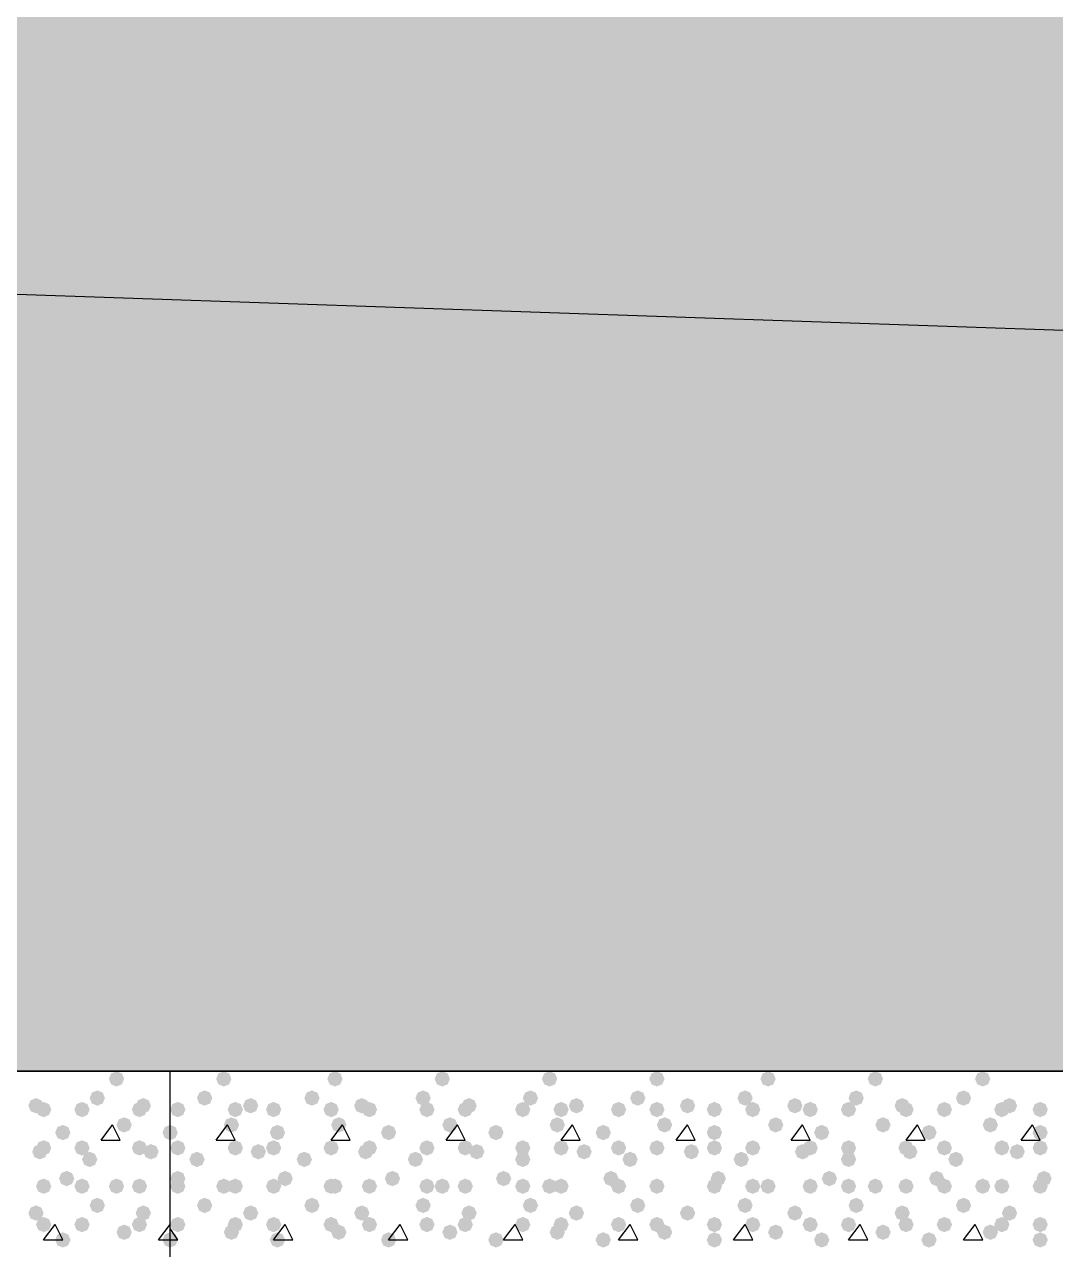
# Model space of a CAD drawing. Header units: millimetres. Extents: x 0 to 420, y 0 to 297.
# Drawn here: x 130.77 to 142.16, y 163.98 to 177.5 of the extents above; entities that cross this region are included whole.
import ezdxf

# ---------------------------------------------------------------- set-up
doc = ezdxf.new("R2010")
doc.units = ezdxf.units.MM
doc.layers.get('0').update_dxf_attribs({"linetype": 'CONTINUOUS'})

msp = doc.modelspace()

# ---------------------------------------------------------------- hatches: boundary and pattern name
at = {"true_color": 0x000008}
h = msp.add_hatch(color=0, dxfattribs=at)
h.paths.add_polyline_path([(378.544667, 177.927), (32.469667, 177.927), (378.544667, 165.946667)], flags=0)
h.paths.add_polyline_path([(32.469667, 177.927), (378.544667, 165.946667), (32.469667, 165.946667)], flags=0)
at = {"true_color": 0x000007}
for points in [[(131.868333, 165.862), (131.843463, 165.802204), (131.783667, 165.777333), (131.723871, 165.802204), (131.699, 165.862), (131.723871, 165.921796), (131.783667, 165.946667), (131.843462, 165.921796)], [(131.656667, 165.650333), (131.631796, 165.590537), (131.572, 165.565667), (131.512204, 165.590537), (131.487333, 165.650333), (131.512204, 165.710129), (131.572, 165.735), (131.631796, 165.710129)], [(130.979333, 165.565667), (130.954462, 165.505871), (130.894667, 165.481), (130.834871, 165.505871), (130.81, 165.565667), (130.834871, 165.625462), (130.894667, 165.650333), (130.954462, 165.625463)], [(131.064, 165.523333), (131.039129, 165.463537), (130.979333, 165.438667), (130.919538, 165.463537), (130.894667, 165.523333), (130.919537, 165.583129), (130.979333, 165.608), (131.039129, 165.583129)], [(131.487333, 165.523333), (131.462463, 165.463537), (131.402667, 165.438667), (131.342871, 165.463537), (131.318, 165.523333), (131.342871, 165.583129), (131.402667, 165.608), (131.462462, 165.583129)], [(132.122333, 165.523333), (132.097463, 165.463537), (132.037667, 165.438667), (131.977871, 165.463537), (131.953, 165.523333), (131.977871, 165.583129), (132.037667, 165.608), (132.097462, 165.583129)], [(132.164667, 165.565667), (132.139796, 165.505871), (132.08, 165.481), (132.020204, 165.505871), (131.995333, 165.565667), (132.020204, 165.625462), (132.08, 165.650333), (132.139796, 165.625463)], [(131.953, 165.354), (131.928129, 165.294204), (131.868333, 165.269333), (131.808538, 165.294204), (131.783667, 165.354), (131.808537, 165.413796), (131.868333, 165.438667), (131.928129, 165.413796)], [(131.275667, 165.269333), (131.250796, 165.209537), (131.191, 165.184667), (131.131204, 165.209537), (131.106333, 165.269333), (131.131204, 165.329129), (131.191, 165.354), (131.250796, 165.329129)], [(132.461, 165.269333), (132.436129, 165.209537), (132.376333, 165.184667), (132.316538, 165.209537), (132.291667, 165.269333), (132.316537, 165.329129), (132.376333, 165.354), (132.436129, 165.329129)], [(131.064, 165.1), (131.039129, 165.040204), (130.979333, 165.015333), (130.919538, 165.040204), (130.894667, 165.1), (130.919537, 165.159796), (130.979333, 165.184667), (131.039129, 165.159796)], [(131.487333, 165.1), (131.462463, 165.040204), (131.402667, 165.015333), (131.342871, 165.040204), (131.318, 165.1), (131.342871, 165.159796), (131.402667, 165.184667), (131.462462, 165.159796)], [(132.122333, 165.1), (132.097463, 165.040204), (132.037667, 165.015333), (131.977871, 165.040204), (131.953, 165.1), (131.977871, 165.159796), (132.037667, 165.184667), (132.097462, 165.159796)], [(131.021667, 165.057667), (130.996796, 164.997871), (130.937, 164.973), (130.877204, 164.997871), (130.852333, 165.057667), (130.877204, 165.117462), (130.937, 165.142333), (130.996796, 165.117463)], [(131.572, 164.973), (131.547129, 164.913204), (131.487333, 164.888333), (131.427538, 164.913204), (131.402667, 164.973), (131.427537, 165.032796), (131.487333, 165.057667), (131.547129, 165.032796)], [(132.249333, 165.057667), (132.224463, 164.997871), (132.164667, 164.973), (132.104871, 164.997871), (132.08, 165.057667), (132.104871, 165.117462), (132.164667, 165.142333), (132.224462, 165.117463)], [(131.064, 164.676667), (131.039129, 164.616871), (130.979333, 164.592), (130.919538, 164.616871), (130.894667, 164.676667), (130.919537, 164.736462), (130.979333, 164.761333), (131.039129, 164.736463)], [(131.318, 164.761333), (131.293129, 164.701537), (131.233333, 164.676667), (131.173537, 164.701537), (131.148667, 164.761333), (131.173537, 164.821129), (131.233333, 164.846), (131.293129, 164.821129)], [(131.487333, 164.676667), (131.462463, 164.616871), (131.402667, 164.592), (131.342871, 164.616871), (131.318, 164.676667), (131.342871, 164.736462), (131.402667, 164.761333), (131.462462, 164.736463)], [(131.868333, 164.676667), (131.843463, 164.616871), (131.783667, 164.592), (131.723871, 164.616871), (131.699, 164.676667), (131.723871, 164.736462), (131.783667, 164.761333), (131.843462, 164.736463)], [(132.122333, 164.676667), (132.097463, 164.616871), (132.037667, 164.592), (131.977871, 164.616871), (131.953, 164.676667), (131.977871, 164.736462), (132.037667, 164.761333), (132.097462, 164.736463)], [(131.656667, 164.465), (131.631796, 164.405204), (131.572, 164.380333), (131.512204, 164.405204), (131.487333, 164.465), (131.512204, 164.524796), (131.572, 164.549667), (131.631796, 164.524796)], [(130.979333, 164.380333), (130.954462, 164.320537), (130.894667, 164.295667), (130.834871, 164.320537), (130.81, 164.380333), (130.834871, 164.440129), (130.894667, 164.465), (130.954462, 164.440129)], [(131.064, 164.253333), (131.039129, 164.193537), (130.979333, 164.168667), (130.919538, 164.193537), (130.894667, 164.253333), (130.919537, 164.313129), (130.979333, 164.338), (131.039129, 164.313129)], [(131.487333, 164.253333), (131.462463, 164.193537), (131.402667, 164.168667), (131.342871, 164.193537), (131.318, 164.253333), (131.342871, 164.313129), (131.402667, 164.338), (131.462462, 164.313129)], [(132.122333, 164.253333), (132.097463, 164.193537), (132.037667, 164.168667), (131.977871, 164.193537), (131.953, 164.253333), (131.977871, 164.313129), (132.037667, 164.338), (132.097462, 164.313129)], [(132.164667, 164.380333), (132.139796, 164.320537), (132.08, 164.295667), (132.020204, 164.320537), (131.995333, 164.380333), (132.020204, 164.440129), (132.08, 164.465), (132.139796, 164.440129)], [(131.953, 164.168667), (131.928129, 164.108871), (131.868333, 164.084), (131.808538, 164.108871), (131.783667, 164.168667), (131.808537, 164.228462), (131.868333, 164.253333), (131.928129, 164.228463)], [(131.275667, 164.084), (131.250796, 164.024204), (131.191, 163.999333), (131.131204, 164.024204), (131.106333, 164.084), (131.131204, 164.143796), (131.191, 164.168667), (131.250796, 164.143796)], [(132.461, 164.084), (132.436129, 164.024204), (132.376333, 163.999333), (132.316538, 164.024204), (132.291667, 164.084), (132.316537, 164.143796), (132.376333, 164.168667), (132.436129, 164.143796)]]:
    msp.add_hatch(color=0, dxfattribs=at).paths.add_polyline_path(points, flags=0)
at = {"true_color": 0x000008}
for points in [[(133.053667, 165.862), (133.028796, 165.802204), (132.969, 165.777333), (132.909204, 165.802204), (132.884333, 165.862), (132.909204, 165.921796), (132.969, 165.946667), (133.028796, 165.921796)], [(134.281333, 165.862), (134.256463, 165.802204), (134.196667, 165.777333), (134.136871, 165.802204), (134.112, 165.862), (134.136871, 165.921796), (134.196667, 165.946667), (134.256462, 165.921796)], [(135.466667, 165.862), (135.441796, 165.802204), (135.382, 165.777333), (135.322204, 165.802204), (135.297333, 165.862), (135.322204, 165.921796), (135.382, 165.946667), (135.441796, 165.921796)], [(136.652, 165.862), (136.627129, 165.802204), (136.567333, 165.777333), (136.507538, 165.802204), (136.482667, 165.862), (136.507537, 165.921796), (136.567333, 165.946667), (136.627129, 165.921796)], [(137.837333, 165.862), (137.812463, 165.802204), (137.752667, 165.777333), (137.692871, 165.802204), (137.668, 165.862), (137.692871, 165.921796), (137.752667, 165.946667), (137.812462, 165.921796)], [(139.065, 165.862), (139.040129, 165.802204), (138.980333, 165.777333), (138.920537, 165.802204), (138.895667, 165.862), (138.920537, 165.921796), (138.980333, 165.946667), (139.040129, 165.921796)], [(140.250333, 165.862), (140.225463, 165.802204), (140.165667, 165.777333), (140.105871, 165.802204), (140.081, 165.862), (140.105871, 165.921796), (140.165667, 165.946667), (140.225462, 165.921796)], [(141.435667, 165.862), (141.410796, 165.802204), (141.351, 165.777333), (141.291204, 165.802204), (141.266333, 165.862), (141.291204, 165.921796), (141.351, 165.946667), (141.410796, 165.921796)], [(132.842, 165.650333), (132.817129, 165.590537), (132.757333, 165.565667), (132.697538, 165.590537), (132.672667, 165.650333), (132.697537, 165.710129), (132.757333, 165.735), (132.817129, 165.710129)], [(134.027333, 165.650333), (134.002463, 165.590537), (133.942667, 165.565667), (133.882871, 165.590537), (133.858, 165.650333), (133.882871, 165.710129), (133.942667, 165.735), (134.002462, 165.710129)], [(135.255, 165.650333), (135.230129, 165.590537), (135.170333, 165.565667), (135.110537, 165.590537), (135.085667, 165.650333), (135.110537, 165.710129), (135.170333, 165.735), (135.230129, 165.710129)], [(136.440333, 165.650333), (136.415463, 165.590537), (136.355667, 165.565667), (136.295871, 165.590537), (136.271, 165.650333), (136.295871, 165.710129), (136.355667, 165.735), (136.415462, 165.710129)], [(137.625667, 165.650333), (137.600796, 165.590537), (137.541, 165.565667), (137.481204, 165.590537), (137.456333, 165.650333), (137.481204, 165.710129), (137.541, 165.735), (137.600796, 165.710129)], [(138.811, 165.650333), (138.786129, 165.590537), (138.726333, 165.565667), (138.666538, 165.590537), (138.641667, 165.650333), (138.666537, 165.710129), (138.726333, 165.735), (138.786129, 165.710129)], [(140.038667, 165.650333), (140.013796, 165.590537), (139.954, 165.565667), (139.894204, 165.590537), (139.869333, 165.650333), (139.894204, 165.710129), (139.954, 165.735), (140.013796, 165.710129)], [(141.224, 165.650333), (141.199129, 165.590537), (141.139333, 165.565667), (141.079537, 165.590537), (141.054667, 165.650333), (141.079537, 165.710129), (141.139333, 165.735), (141.199129, 165.710129)], [(132.545667, 165.523333), (132.520796, 165.463537), (132.461, 165.438667), (132.401204, 165.463537), (132.376333, 165.523333), (132.401204, 165.583129), (132.461, 165.608), (132.520796, 165.583129)], [(133.180667, 165.523333), (133.155796, 165.463537), (133.096, 165.438667), (133.036204, 165.463537), (133.011333, 165.523333), (133.036204, 165.583129), (133.096, 165.608), (133.155796, 165.583129)], [(133.35, 165.565667), (133.325129, 165.505871), (133.265333, 165.481), (133.205537, 165.505871), (133.180667, 165.565667), (133.205537, 165.625462), (133.265333, 165.650333), (133.325129, 165.625463)], [(133.604, 165.523333), (133.579129, 165.463537), (133.519333, 165.438667), (133.459538, 165.463537), (133.434667, 165.523333), (133.459537, 165.583129), (133.519333, 165.608), (133.579129, 165.583129)], [(134.239, 165.523333), (134.214129, 165.463537), (134.154333, 165.438667), (134.094538, 165.463537), (134.069667, 165.523333), (134.094537, 165.583129), (134.154333, 165.608), (134.214129, 165.583129)], [(134.577667, 165.565667), (134.552796, 165.505871), (134.493, 165.481), (134.433204, 165.505871), (134.408333, 165.565667), (134.433204, 165.625462), (134.493, 165.650333), (134.552796, 165.625463)], [(134.662333, 165.523333), (134.637463, 165.463537), (134.577667, 165.438667), (134.517871, 165.463537), (134.493, 165.523333), (134.517871, 165.583129), (134.577667, 165.608), (134.637462, 165.583129)], [(135.297333, 165.523333), (135.272463, 165.463537), (135.212667, 165.438667), (135.152871, 165.463537), (135.128, 165.523333), (135.152871, 165.583129), (135.212667, 165.608), (135.272462, 165.583129)], [(135.720667, 165.523333), (135.695796, 165.463537), (135.636, 165.438667), (135.576204, 165.463537), (135.551333, 165.523333), (135.576204, 165.583129), (135.636, 165.608), (135.695796, 165.583129)], [(135.763, 165.565667), (135.738129, 165.505871), (135.678333, 165.481), (135.618538, 165.505871), (135.593667, 165.565667), (135.618537, 165.625462), (135.678333, 165.650333), (135.738129, 165.625463)], [(136.355667, 165.523333), (136.330796, 165.463537), (136.271, 165.438667), (136.211204, 165.463537), (136.186333, 165.523333), (136.211204, 165.583129), (136.271, 165.608), (136.330796, 165.583129)], [(136.779, 165.523333), (136.754129, 165.463537), (136.694333, 165.438667), (136.634537, 165.463537), (136.609667, 165.523333), (136.634537, 165.583129), (136.694333, 165.608), (136.754129, 165.583129)], [(136.948333, 165.565667), (136.923463, 165.505871), (136.863667, 165.481), (136.803871, 165.505871), (136.779, 165.565667), (136.803871, 165.625462), (136.863667, 165.650333), (136.923462, 165.625463)], [(137.414, 165.523333), (137.389129, 165.463537), (137.329333, 165.438667), (137.269538, 165.463537), (137.244667, 165.523333), (137.269537, 165.583129), (137.329333, 165.608), (137.389129, 165.583129)], [(137.837333, 165.523333), (137.812463, 165.463537), (137.752667, 165.438667), (137.692871, 165.463537), (137.668, 165.523333), (137.692871, 165.583129), (137.752667, 165.608), (137.812462, 165.583129)], [(138.176, 165.565667), (138.151129, 165.505871), (138.091333, 165.481), (138.031538, 165.505871), (138.006667, 165.565667), (138.031537, 165.625462), (138.091333, 165.650333), (138.151129, 165.625463)], [(138.472333, 165.523333), (138.447463, 165.463537), (138.387667, 165.438667), (138.327871, 165.463537), (138.303, 165.523333), (138.327871, 165.583129), (138.387667, 165.608), (138.447462, 165.583129)], [(138.895667, 165.523333), (138.870796, 165.463537), (138.811, 165.438667), (138.751204, 165.463537), (138.726333, 165.523333), (138.751204, 165.583129), (138.811, 165.608), (138.870796, 165.583129)], [(139.361333, 165.565667), (139.336462, 165.505871), (139.276667, 165.481), (139.216871, 165.505871), (139.192, 165.565667), (139.216871, 165.625462), (139.276667, 165.650333), (139.336462, 165.625463)], [(139.530667, 165.523333), (139.505796, 165.463537), (139.446, 165.438667), (139.386204, 165.463537), (139.361333, 165.523333), (139.386204, 165.583129), (139.446, 165.608), (139.505796, 165.583129)], [(139.954, 165.523333), (139.929129, 165.463537), (139.869333, 165.438667), (139.809538, 165.463537), (139.784667, 165.523333), (139.809537, 165.583129), (139.869333, 165.608), (139.929129, 165.583129)], [(140.546667, 165.565667), (140.521796, 165.505871), (140.462, 165.481), (140.402204, 165.505871), (140.377333, 165.565667), (140.402204, 165.625462), (140.462, 165.650333), (140.521796, 165.625463)], [(140.589, 165.523333), (140.564129, 165.463537), (140.504333, 165.438667), (140.444538, 165.463537), (140.419667, 165.523333), (140.444537, 165.583129), (140.504333, 165.608), (140.564129, 165.583129)], [(141.012333, 165.523333), (140.987462, 165.463537), (140.927667, 165.438667), (140.867871, 165.463537), (140.843, 165.523333), (140.867871, 165.583129), (140.927667, 165.608), (140.987462, 165.583129)], [(141.647333, 165.523333), (141.622463, 165.463537), (141.562667, 165.438667), (141.502871, 165.463537), (141.478, 165.523333), (141.502871, 165.583129), (141.562667, 165.608), (141.622462, 165.583129)], [(141.732, 165.565667), (141.707129, 165.505871), (141.647333, 165.481), (141.587538, 165.505871), (141.562667, 165.565667), (141.587537, 165.625462), (141.647333, 165.650333), (141.707129, 165.625463)], [(142.070667, 165.523333), (142.045796, 165.463537), (141.986, 165.438667), (141.926204, 165.463537), (141.901333, 165.523333), (141.926204, 165.583129), (141.986, 165.608), (142.045796, 165.583129)], [(133.138333, 165.354), (133.113463, 165.294204), (133.053667, 165.269333), (132.993871, 165.294204), (132.969, 165.354), (132.993871, 165.413796), (133.053667, 165.438667), (133.113462, 165.413796)], [(134.323667, 165.354), (134.298796, 165.294204), (134.239, 165.269333), (134.179204, 165.294204), (134.154333, 165.354), (134.179204, 165.413796), (134.239, 165.438667), (134.298796, 165.413796)], [(135.551333, 165.354), (135.526463, 165.294204), (135.466667, 165.269333), (135.406871, 165.294204), (135.382, 165.354), (135.406871, 165.413796), (135.466667, 165.438667), (135.526462, 165.413796)], [(136.736667, 165.354), (136.711796, 165.294204), (136.652, 165.269333), (136.592204, 165.294204), (136.567333, 165.354), (136.592204, 165.413796), (136.652, 165.438667), (136.711796, 165.413796)], [(137.922, 165.354), (137.897129, 165.294204), (137.837333, 165.269333), (137.777538, 165.294204), (137.752667, 165.354), (137.777537, 165.413796), (137.837333, 165.438667), (137.897129, 165.413796)], [(139.149667, 165.354), (139.124796, 165.294204), (139.065, 165.269333), (139.005204, 165.294204), (138.980333, 165.354), (139.005204, 165.413796), (139.065, 165.438667), (139.124796, 165.413796)], [(140.335, 165.354), (140.310129, 165.294204), (140.250333, 165.269333), (140.190538, 165.294204), (140.165667, 165.354), (140.190537, 165.413796), (140.250333, 165.438667), (140.310129, 165.413796)], [(141.520333, 165.354), (141.495463, 165.294204), (141.435667, 165.269333), (141.375871, 165.294204), (141.351, 165.354), (141.375871, 165.413796), (141.435667, 165.438667), (141.495462, 165.413796)], [(133.646333, 165.269333), (133.621463, 165.209537), (133.561667, 165.184667), (133.501871, 165.209537), (133.477, 165.269333), (133.501871, 165.329129), (133.561667, 165.354), (133.621462, 165.329129)], [(134.874, 165.269333), (134.849129, 165.209537), (134.789333, 165.184667), (134.729537, 165.209537), (134.704667, 165.269333), (134.729537, 165.329129), (134.789333, 165.354), (134.849129, 165.329129)], [(136.059333, 165.269333), (136.034463, 165.209537), (135.974667, 165.184667), (135.914871, 165.209537), (135.89, 165.269333), (135.914871, 165.329129), (135.974667, 165.354), (136.034462, 165.329129)], [(137.244667, 165.269333), (137.219796, 165.209537), (137.16, 165.184667), (137.100204, 165.209537), (137.075333, 165.269333), (137.100204, 165.329129), (137.16, 165.354), (137.219796, 165.329129)], [(138.472333, 165.269333), (138.447463, 165.209537), (138.387667, 165.184667), (138.327871, 165.209537), (138.303, 165.269333), (138.327871, 165.329129), (138.387667, 165.354), (138.447462, 165.329129)], [(139.657667, 165.269333), (139.632796, 165.209537), (139.573, 165.184667), (139.513204, 165.209537), (139.488333, 165.269333), (139.513204, 165.329129), (139.573, 165.354), (139.632796, 165.329129)], [(140.843, 165.269333), (140.818129, 165.209537), (140.758333, 165.184667), (140.698537, 165.209537), (140.673667, 165.269333), (140.698537, 165.329129), (140.758333, 165.354), (140.818129, 165.329129)], [(142.070667, 165.269333), (142.045796, 165.209537), (141.986, 165.184667), (141.926204, 165.209537), (141.901333, 165.269333), (141.926204, 165.329129), (141.986, 165.354), (142.045796, 165.329129)], [(132.545667, 165.1), (132.520796, 165.040204), (132.461, 165.015333), (132.401204, 165.040204), (132.376333, 165.1), (132.401204, 165.159796), (132.461, 165.184667), (132.520796, 165.159796)], [(133.180667, 165.1), (133.155796, 165.040204), (133.096, 165.015333), (133.036204, 165.040204), (133.011333, 165.1), (133.036204, 165.159796), (133.096, 165.184667), (133.155796, 165.159796)], [(133.604, 165.1), (133.579129, 165.040204), (133.519333, 165.015333), (133.459538, 165.040204), (133.434667, 165.1), (133.459537, 165.159796), (133.519333, 165.184667), (133.579129, 165.159796)], [(134.239, 165.1), (134.214129, 165.040204), (134.154333, 165.015333), (134.094538, 165.040204), (134.069667, 165.1), (134.094537, 165.159796), (134.154333, 165.184667), (134.214129, 165.159796)], [(134.662333, 165.1), (134.637463, 165.040204), (134.577667, 165.015333), (134.517871, 165.040204), (134.493, 165.1), (134.517871, 165.159796), (134.577667, 165.184667), (134.637462, 165.159796)], [(135.297333, 165.1), (135.272463, 165.040204), (135.212667, 165.015333), (135.152871, 165.040204), (135.128, 165.1), (135.152871, 165.159796), (135.212667, 165.184667), (135.272462, 165.159796)], [(135.720667, 165.1), (135.695796, 165.040204), (135.636, 165.015333), (135.576204, 165.040204), (135.551333, 165.1), (135.576204, 165.159796), (135.636, 165.184667), (135.695796, 165.159796)], [(136.355667, 165.1), (136.330796, 165.040204), (136.271, 165.015333), (136.211204, 165.040204), (136.186333, 165.1), (136.211204, 165.159796), (136.271, 165.184667), (136.330796, 165.159796)], [(136.779, 165.1), (136.754129, 165.040204), (136.694333, 165.015333), (136.634537, 165.040204), (136.609667, 165.1), (136.634537, 165.159796), (136.694333, 165.184667), (136.754129, 165.159796)], [(137.414, 165.1), (137.389129, 165.040204), (137.329333, 165.015333), (137.269538, 165.040204), (137.244667, 165.1), (137.269537, 165.159796), (137.329333, 165.184667), (137.389129, 165.159796)], [(137.837333, 165.1), (137.812463, 165.040204), (137.752667, 165.015333), (137.692871, 165.040204), (137.668, 165.1), (137.692871, 165.159796), (137.752667, 165.184667), (137.812462, 165.159796)], [(138.472333, 165.1), (138.447463, 165.040204), (138.387667, 165.015333), (138.327871, 165.040204), (138.303, 165.1), (138.327871, 165.159796), (138.387667, 165.184667), (138.447462, 165.159796)], [(138.895667, 165.1), (138.870796, 165.040204), (138.811, 165.015333), (138.751204, 165.040204), (138.726333, 165.1), (138.751204, 165.159796), (138.811, 165.184667), (138.870796, 165.159796)], [(139.530667, 165.1), (139.505796, 165.040204), (139.446, 165.015333), (139.386204, 165.040204), (139.361333, 165.1), (139.386204, 165.159796), (139.446, 165.184667), (139.505796, 165.159796)], [(139.954, 165.1), (139.929129, 165.040204), (139.869333, 165.015333), (139.809538, 165.040204), (139.784667, 165.1), (139.809537, 165.159796), (139.869333, 165.184667), (139.929129, 165.159796)], [(140.589, 165.1), (140.564129, 165.040204), (140.504333, 165.015333), (140.444538, 165.040204), (140.419667, 165.1), (140.444537, 165.159796), (140.504333, 165.184667), (140.564129, 165.159796)], [(141.012333, 165.1), (140.987462, 165.040204), (140.927667, 165.015333), (140.867871, 165.040204), (140.843, 165.1), (140.867871, 165.159796), (140.927667, 165.184667), (140.987462, 165.159796)], [(141.647333, 165.1), (141.622463, 165.040204), (141.562667, 165.015333), (141.502871, 165.040204), (141.478, 165.1), (141.502871, 165.159796), (141.562667, 165.184667), (141.622462, 165.159796)], [(142.070667, 165.1), (142.045796, 165.040204), (141.986, 165.015333), (141.926204, 165.040204), (141.901333, 165.1), (141.926204, 165.159796), (141.986, 165.184667), (142.045796, 165.159796)], [(132.757333, 164.973), (132.732463, 164.913204), (132.672667, 164.888333), (132.612871, 164.913204), (132.588, 164.973), (132.612871, 165.032796), (132.672667, 165.057667), (132.732462, 165.032796)], [(133.434667, 165.057667), (133.409796, 164.997871), (133.35, 164.973), (133.290204, 164.997871), (133.265333, 165.057667), (133.290204, 165.117462), (133.35, 165.142333), (133.409796, 165.117463)], [(133.942667, 164.973), (133.917796, 164.913204), (133.858, 164.888333), (133.798204, 164.913204), (133.773333, 164.973), (133.798204, 165.032796), (133.858, 165.057667), (133.917796, 165.032796)], [(134.62, 165.057667), (134.595129, 164.997871), (134.535333, 164.973), (134.475538, 164.997871), (134.450667, 165.057667), (134.475537, 165.117462), (134.535333, 165.142333), (134.595129, 165.117463)], [(135.170333, 164.973), (135.145463, 164.913204), (135.085667, 164.888333), (135.025871, 164.913204), (135.001, 164.973), (135.025871, 165.032796), (135.085667, 165.057667), (135.145462, 165.032796)], [(135.847667, 165.057667), (135.822796, 164.997871), (135.763, 164.973), (135.703204, 164.997871), (135.678333, 165.057667), (135.703204, 165.117462), (135.763, 165.142333), (135.822796, 165.117463)], [(136.355667, 164.973), (136.330796, 164.913204), (136.271, 164.888333), (136.211204, 164.913204), (136.186333, 164.973), (136.211204, 165.032796), (136.271, 165.057667), (136.330796, 165.032796)], [(137.033, 165.057667), (137.008129, 164.997871), (136.948333, 164.973), (136.888537, 164.997871), (136.863667, 165.057667), (136.888537, 165.117462), (136.948333, 165.142333), (137.008129, 165.117463)], [(137.541, 164.973), (137.516129, 164.913204), (137.456333, 164.888333), (137.396538, 164.913204), (137.371667, 164.973), (137.396537, 165.032796), (137.456333, 165.057667), (137.516129, 165.032796)], [(138.218333, 165.057667), (138.193463, 164.997871), (138.133667, 164.973), (138.073871, 164.997871), (138.049, 165.057667), (138.073871, 165.117462), (138.133667, 165.142333), (138.193462, 165.117463)], [(138.768667, 164.973), (138.743796, 164.913204), (138.684, 164.888333), (138.624204, 164.913204), (138.599333, 164.973), (138.624204, 165.032796), (138.684, 165.057667), (138.743796, 165.032796)], [(139.446, 165.057667), (139.421129, 164.997871), (139.361333, 164.973), (139.301537, 164.997871), (139.276667, 165.057667), (139.301537, 165.117462), (139.361333, 165.142333), (139.421129, 165.117463)], [(139.954, 164.973), (139.929129, 164.913204), (139.869333, 164.888333), (139.809538, 164.913204), (139.784667, 164.973), (139.809537, 165.032796), (139.869333, 165.057667), (139.929129, 165.032796)], [(140.631333, 165.057667), (140.606462, 164.997871), (140.546667, 164.973), (140.486871, 164.997871), (140.462, 165.057667), (140.486871, 165.117462), (140.546667, 165.142333), (140.606462, 165.117463)], [(141.139333, 164.973), (141.114463, 164.913204), (141.054667, 164.888333), (140.994871, 164.913204), (140.97, 164.973), (140.994871, 165.032796), (141.054667, 165.057667), (141.114462, 165.032796)], [(141.816667, 165.057667), (141.791796, 164.997871), (141.732, 164.973), (141.672204, 164.997871), (141.647333, 165.057667), (141.672204, 165.117462), (141.732, 165.142333), (141.791796, 165.117463)], [(132.545667, 164.761333), (132.520796, 164.701537), (132.461, 164.676667), (132.401204, 164.701537), (132.376333, 164.761333), (132.401204, 164.821129), (132.461, 164.846), (132.520796, 164.821129)], [(132.545667, 164.676667), (132.520796, 164.616871), (132.461, 164.592), (132.401204, 164.616871), (132.376333, 164.676667), (132.401204, 164.736462), (132.461, 164.761333), (132.520796, 164.736463)], [(133.053667, 164.676667), (133.028796, 164.616871), (132.969, 164.592), (132.909204, 164.616871), (132.884333, 164.676667), (132.909204, 164.736462), (132.969, 164.761333), (133.028796, 164.736463)], [(133.180667, 164.676667), (133.155796, 164.616871), (133.096, 164.592), (133.036204, 164.616871), (133.011333, 164.676667), (133.036204, 164.736462), (133.096, 164.761333), (133.155796, 164.736463)], [(133.604, 164.676667), (133.579129, 164.616871), (133.519333, 164.592), (133.459538, 164.616871), (133.434667, 164.676667), (133.459537, 164.736462), (133.519333, 164.761333), (133.579129, 164.736463)], [(133.731, 164.761333), (133.706129, 164.701537), (133.646333, 164.676667), (133.586538, 164.701537), (133.561667, 164.761333), (133.586537, 164.821129), (133.646333, 164.846), (133.706129, 164.821129)], [(134.239, 164.676667), (134.214129, 164.616871), (134.154333, 164.592), (134.094538, 164.616871), (134.069667, 164.676667), (134.094537, 164.736462), (134.154333, 164.761333), (134.214129, 164.736463)], [(134.281333, 164.676667), (134.256463, 164.616871), (134.196667, 164.592), (134.136871, 164.616871), (134.112, 164.676667), (134.136871, 164.736462), (134.196667, 164.761333), (134.256462, 164.736463)], [(134.662333, 164.676667), (134.637463, 164.616871), (134.577667, 164.592), (134.517871, 164.616871), (134.493, 164.676667), (134.517871, 164.736462), (134.577667, 164.761333), (134.637462, 164.736463)], [(134.916333, 164.761333), (134.891462, 164.701537), (134.831667, 164.676667), (134.771871, 164.701537), (134.747, 164.761333), (134.771871, 164.821129), (134.831667, 164.846), (134.891462, 164.821129)], [(135.297333, 164.676667), (135.272463, 164.616871), (135.212667, 164.592), (135.152871, 164.616871), (135.128, 164.676667), (135.152871, 164.736462), (135.212667, 164.761333), (135.272462, 164.736463)], [(135.466667, 164.676667), (135.441796, 164.616871), (135.382, 164.592), (135.322204, 164.616871), (135.297333, 164.676667), (135.322204, 164.736462), (135.382, 164.761333), (135.441796, 164.736463)], [(135.720667, 164.676667), (135.695796, 164.616871), (135.636, 164.592), (135.576204, 164.616871), (135.551333, 164.676667), (135.576204, 164.736462), (135.636, 164.761333), (135.695796, 164.736463)], [(136.144, 164.761333), (136.119129, 164.701537), (136.059333, 164.676667), (135.999538, 164.701537), (135.974667, 164.761333), (135.999537, 164.821129), (136.059333, 164.846), (136.119129, 164.821129)], [(136.355667, 164.676667), (136.330796, 164.616871), (136.271, 164.592), (136.211204, 164.616871), (136.186333, 164.676667), (136.211204, 164.736462), (136.271, 164.761333), (136.330796, 164.736463)], [(136.652, 164.676667), (136.627129, 164.616871), (136.567333, 164.592), (136.507538, 164.616871), (136.482667, 164.676667), (136.507537, 164.736462), (136.567333, 164.761333), (136.627129, 164.736463)], [(136.779, 164.676667), (136.754129, 164.616871), (136.694333, 164.592), (136.634537, 164.616871), (136.609667, 164.676667), (136.634537, 164.736462), (136.694333, 164.761333), (136.754129, 164.736463)], [(137.329333, 164.761333), (137.304463, 164.701537), (137.244667, 164.676667), (137.184871, 164.701537), (137.16, 164.761333), (137.184871, 164.821129), (137.244667, 164.846), (137.304462, 164.821129)], [(137.414, 164.676667), (137.389129, 164.616871), (137.329333, 164.592), (137.269538, 164.616871), (137.244667, 164.676667), (137.269537, 164.736462), (137.329333, 164.761333), (137.389129, 164.736463)], [(137.837333, 164.676667), (137.812463, 164.616871), (137.752667, 164.592), (137.692871, 164.616871), (137.668, 164.676667), (137.692871, 164.736462), (137.752667, 164.761333), (137.812462, 164.736463)], [(137.837333, 164.676667), (137.812463, 164.616871), (137.752667, 164.592), (137.692871, 164.616871), (137.668, 164.676667), (137.692871, 164.736462), (137.752667, 164.761333), (137.812462, 164.736463)], [(138.472333, 164.676667), (138.447463, 164.616871), (138.387667, 164.592), (138.327871, 164.616871), (138.303, 164.676667), (138.327871, 164.736462), (138.387667, 164.761333), (138.447462, 164.736463)], [(138.514667, 164.761333), (138.489796, 164.701537), (138.43, 164.676667), (138.370204, 164.701537), (138.345333, 164.761333), (138.370204, 164.821129), (138.43, 164.846), (138.489796, 164.821129)], [(138.895667, 164.676667), (138.870796, 164.616871), (138.811, 164.592), (138.751204, 164.616871), (138.726333, 164.676667), (138.751204, 164.736462), (138.811, 164.761333), (138.870796, 164.736463)], [(139.065, 164.676667), (139.040129, 164.616871), (138.980333, 164.592), (138.920537, 164.616871), (138.895667, 164.676667), (138.920537, 164.736462), (138.980333, 164.761333), (139.040129, 164.736463)], [(139.530667, 164.676667), (139.505796, 164.616871), (139.446, 164.592), (139.386204, 164.616871), (139.361333, 164.676667), (139.386204, 164.736462), (139.446, 164.761333), (139.505796, 164.736463)], [(139.742333, 164.761333), (139.717463, 164.701537), (139.657667, 164.676667), (139.597871, 164.701537), (139.573, 164.761333), (139.597871, 164.821129), (139.657667, 164.846), (139.717462, 164.821129)], [(139.954, 164.676667), (139.929129, 164.616871), (139.869333, 164.592), (139.809538, 164.616871), (139.784667, 164.676667), (139.809537, 164.736462), (139.869333, 164.761333), (139.929129, 164.736463)], [(140.250333, 164.676667), (140.225463, 164.616871), (140.165667, 164.592), (140.105871, 164.616871), (140.081, 164.676667), (140.105871, 164.736462), (140.165667, 164.761333), (140.225462, 164.736463)], [(140.589, 164.676667), (140.564129, 164.616871), (140.504333, 164.592), (140.444538, 164.616871), (140.419667, 164.676667), (140.444537, 164.736462), (140.504333, 164.761333), (140.564129, 164.736463)], [(140.927667, 164.761333), (140.902796, 164.701537), (140.843, 164.676667), (140.783204, 164.701537), (140.758333, 164.761333), (140.783204, 164.821129), (140.843, 164.846), (140.902796, 164.821129)], [(141.012333, 164.676667), (140.987462, 164.616871), (140.927667, 164.592), (140.867871, 164.616871), (140.843, 164.676667), (140.867871, 164.736462), (140.927667, 164.761333), (140.987462, 164.736463)], [(141.435667, 164.676667), (141.410796, 164.616871), (141.351, 164.592), (141.291204, 164.616871), (141.266333, 164.676667), (141.291204, 164.736462), (141.351, 164.761333), (141.410796, 164.736463)], [(141.647333, 164.676667), (141.622463, 164.616871), (141.562667, 164.592), (141.502871, 164.616871), (141.478, 164.676667), (141.502871, 164.736462), (141.562667, 164.761333), (141.622462, 164.736463)], [(142.070667, 164.676667), (142.045796, 164.616871), (141.986, 164.592), (141.926204, 164.616871), (141.901333, 164.676667), (141.926204, 164.736462), (141.986, 164.761333), (142.045796, 164.736463)], [(142.113, 164.761333), (142.088129, 164.701537), (142.028333, 164.676667), (141.968538, 164.701537), (141.943667, 164.761333), (141.968537, 164.821129), (142.028333, 164.846), (142.088129, 164.821129)], [(132.842, 164.465), (132.817129, 164.405204), (132.757333, 164.380333), (132.697538, 164.405204), (132.672667, 164.465), (132.697537, 164.524796), (132.757333, 164.549667), (132.817129, 164.524796)], [(134.027333, 164.465), (134.002463, 164.405204), (133.942667, 164.380333), (133.882871, 164.405204), (133.858, 164.465), (133.882871, 164.524796), (133.942667, 164.549667), (134.002462, 164.524796)], [(135.255, 164.465), (135.230129, 164.405204), (135.170333, 164.380333), (135.110537, 164.405204), (135.085667, 164.465), (135.110537, 164.524796), (135.170333, 164.549667), (135.230129, 164.524796)], [(136.440333, 164.465), (136.415463, 164.405204), (136.355667, 164.380333), (136.295871, 164.405204), (136.271, 164.465), (136.295871, 164.524796), (136.355667, 164.549667), (136.415462, 164.524796)], [(137.625667, 164.465), (137.600796, 164.405204), (137.541, 164.380333), (137.481204, 164.405204), (137.456333, 164.465), (137.481204, 164.524796), (137.541, 164.549667), (137.600796, 164.524796)], [(138.811, 164.465), (138.786129, 164.405204), (138.726333, 164.380333), (138.666538, 164.405204), (138.641667, 164.465), (138.666537, 164.524796), (138.726333, 164.549667), (138.786129, 164.524796)], [(140.038667, 164.465), (140.013796, 164.405204), (139.954, 164.380333), (139.894204, 164.405204), (139.869333, 164.465), (139.894204, 164.524796), (139.954, 164.549667), (140.013796, 164.524796)], [(141.224, 164.465), (141.199129, 164.405204), (141.139333, 164.380333), (141.079537, 164.405204), (141.054667, 164.465), (141.079537, 164.524796), (141.139333, 164.549667), (141.199129, 164.524796)], [(132.545667, 164.253333), (132.520796, 164.193537), (132.461, 164.168667), (132.401204, 164.193537), (132.376333, 164.253333), (132.401204, 164.313129), (132.461, 164.338), (132.520796, 164.313129)], [(133.180667, 164.253333), (133.155796, 164.193537), (133.096, 164.168667), (133.036204, 164.193537), (133.011333, 164.253333), (133.036204, 164.313129), (133.096, 164.338), (133.155796, 164.313129)], [(133.35, 164.380333), (133.325129, 164.320537), (133.265333, 164.295667), (133.205537, 164.320537), (133.180667, 164.380333), (133.205537, 164.440129), (133.265333, 164.465), (133.325129, 164.440129)], [(133.604, 164.253333), (133.579129, 164.193537), (133.519333, 164.168667), (133.459538, 164.193537), (133.434667, 164.253333), (133.459537, 164.313129), (133.519333, 164.338), (133.579129, 164.313129)], [(134.239, 164.253333), (134.214129, 164.193537), (134.154333, 164.168667), (134.094538, 164.193537), (134.069667, 164.253333), (134.094537, 164.313129), (134.154333, 164.338), (134.214129, 164.313129)], [(134.577667, 164.380333), (134.552796, 164.320537), (134.493, 164.295667), (134.433204, 164.320537), (134.408333, 164.380333), (134.433204, 164.440129), (134.493, 164.465), (134.552796, 164.440129)], [(134.662333, 164.253333), (134.637463, 164.193537), (134.577667, 164.168667), (134.517871, 164.193537), (134.493, 164.253333), (134.517871, 164.313129), (134.577667, 164.338), (134.637462, 164.313129)], [(135.297333, 164.253333), (135.272463, 164.193537), (135.212667, 164.168667), (135.152871, 164.193537), (135.128, 164.253333), (135.152871, 164.313129), (135.212667, 164.338), (135.272462, 164.313129)], [(135.720667, 164.253333), (135.695796, 164.193537), (135.636, 164.168667), (135.576204, 164.193537), (135.551333, 164.253333), (135.576204, 164.313129), (135.636, 164.338), (135.695796, 164.313129)], [(135.763, 164.380333), (135.738129, 164.320537), (135.678333, 164.295667), (135.618538, 164.320537), (135.593667, 164.380333), (135.618537, 164.440129), (135.678333, 164.465), (135.738129, 164.440129)], [(136.355667, 164.253333), (136.330796, 164.193537), (136.271, 164.168667), (136.211204, 164.193537), (136.186333, 164.253333), (136.211204, 164.313129), (136.271, 164.338), (136.330796, 164.313129)], [(136.779, 164.253333), (136.754129, 164.193537), (136.694333, 164.168667), (136.634537, 164.193537), (136.609667, 164.253333), (136.634537, 164.313129), (136.694333, 164.338), (136.754129, 164.313129)], [(136.948333, 164.380333), (136.923463, 164.320537), (136.863667, 164.295667), (136.803871, 164.320537), (136.779, 164.380333), (136.803871, 164.440129), (136.863667, 164.465), (136.923462, 164.440129)], [(137.414, 164.253333), (137.389129, 164.193537), (137.329333, 164.168667), (137.269538, 164.193537), (137.244667, 164.253333), (137.269537, 164.313129), (137.329333, 164.338), (137.389129, 164.313129)], [(137.837333, 164.253333), (137.812463, 164.193537), (137.752667, 164.168667), (137.692871, 164.193537), (137.668, 164.253333), (137.692871, 164.313129), (137.752667, 164.338), (137.812462, 164.313129)], [(138.176, 164.380333), (138.151129, 164.320537), (138.091333, 164.295667), (138.031538, 164.320537), (138.006667, 164.380333), (138.031537, 164.440129), (138.091333, 164.465), (138.151129, 164.440129)], [(138.472333, 164.253333), (138.447463, 164.193537), (138.387667, 164.168667), (138.327871, 164.193537), (138.303, 164.253333), (138.327871, 164.313129), (138.387667, 164.338), (138.447462, 164.313129)], [(138.895667, 164.253333), (138.870796, 164.193537), (138.811, 164.168667), (138.751204, 164.193537), (138.726333, 164.253333), (138.751204, 164.313129), (138.811, 164.338), (138.870796, 164.313129)], [(139.361333, 164.380333), (139.336462, 164.320537), (139.276667, 164.295667), (139.216871, 164.320537), (139.192, 164.380333), (139.216871, 164.440129), (139.276667, 164.465), (139.336462, 164.440129)], [(139.530667, 164.253333), (139.505796, 164.193537), (139.446, 164.168667), (139.386204, 164.193537), (139.361333, 164.253333), (139.386204, 164.313129), (139.446, 164.338), (139.505796, 164.313129)], [(139.954, 164.253333), (139.929129, 164.193537), (139.869333, 164.168667), (139.809538, 164.193537), (139.784667, 164.253333), (139.809537, 164.313129), (139.869333, 164.338), (139.929129, 164.313129)], [(140.546667, 164.380333), (140.521796, 164.320537), (140.462, 164.295667), (140.402204, 164.320537), (140.377333, 164.380333), (140.402204, 164.440129), (140.462, 164.465), (140.521796, 164.440129)], [(140.589, 164.253333), (140.564129, 164.193537), (140.504333, 164.168667), (140.444538, 164.193537), (140.419667, 164.253333), (140.444537, 164.313129), (140.504333, 164.338), (140.564129, 164.313129)], [(141.012333, 164.253333), (140.987462, 164.193537), (140.927667, 164.168667), (140.867871, 164.193537), (140.843, 164.253333), (140.867871, 164.313129), (140.927667, 164.338), (140.987462, 164.313129)], [(141.647333, 164.253333), (141.622463, 164.193537), (141.562667, 164.168667), (141.502871, 164.193537), (141.478, 164.253333), (141.502871, 164.313129), (141.562667, 164.338), (141.622462, 164.313129)], [(141.732, 164.380333), (141.707129, 164.320537), (141.647333, 164.295667), (141.587538, 164.320537), (141.562667, 164.380333), (141.587537, 164.440129), (141.647333, 164.465), (141.707129, 164.440129)], [(142.070667, 164.253333), (142.045796, 164.193537), (141.986, 164.168667), (141.926204, 164.193537), (141.901333, 164.253333), (141.926204, 164.313129), (141.986, 164.338), (142.045796, 164.313129)], [(133.138333, 164.168667), (133.113463, 164.108871), (133.053667, 164.084), (132.993871, 164.108871), (132.969, 164.168667), (132.993871, 164.228462), (133.053667, 164.253333), (133.113462, 164.228463)], [(134.323667, 164.168667), (134.298796, 164.108871), (134.239, 164.084), (134.179204, 164.108871), (134.154333, 164.168667), (134.179204, 164.228462), (134.239, 164.253333), (134.298796, 164.228463)], [(135.551333, 164.168667), (135.526463, 164.108871), (135.466667, 164.084), (135.406871, 164.108871), (135.382, 164.168667), (135.406871, 164.228462), (135.466667, 164.253333), (135.526462, 164.228463)], [(136.736667, 164.168667), (136.711796, 164.108871), (136.652, 164.084), (136.592204, 164.108871), (136.567333, 164.168667), (136.592204, 164.228462), (136.652, 164.253333), (136.711796, 164.228463)], [(137.922, 164.168667), (137.897129, 164.108871), (137.837333, 164.084), (137.777538, 164.108871), (137.752667, 164.168667), (137.777537, 164.228462), (137.837333, 164.253333), (137.897129, 164.228463)], [(139.149667, 164.168667), (139.124796, 164.108871), (139.065, 164.084), (139.005204, 164.108871), (138.980333, 164.168667), (139.005204, 164.228462), (139.065, 164.253333), (139.124796, 164.228463)], [(140.335, 164.168667), (140.310129, 164.108871), (140.250333, 164.084), (140.190538, 164.108871), (140.165667, 164.168667), (140.190537, 164.228462), (140.250333, 164.253333), (140.310129, 164.228463)], [(141.520333, 164.168667), (141.495463, 164.108871), (141.435667, 164.084), (141.375871, 164.108871), (141.351, 164.168667), (141.375871, 164.228462), (141.435667, 164.253333), (141.495462, 164.228463)], [(133.646333, 164.084), (133.621463, 164.024204), (133.561667, 163.999333), (133.501871, 164.024204), (133.477, 164.084), (133.501871, 164.143796), (133.561667, 164.168667), (133.621462, 164.143796)], [(134.874, 164.084), (134.849129, 164.024204), (134.789333, 163.999333), (134.729537, 164.024204), (134.704667, 164.084), (134.729537, 164.143796), (134.789333, 164.168667), (134.849129, 164.143796)], [(136.059333, 164.084), (136.034463, 164.024204), (135.974667, 163.999333), (135.914871, 164.024204), (135.89, 164.084), (135.914871, 164.143796), (135.974667, 164.168667), (136.034462, 164.143796)], [(137.244667, 164.084), (137.219796, 164.024204), (137.16, 163.999333), (137.100204, 164.024204), (137.075333, 164.084), (137.100204, 164.143796), (137.16, 164.168667), (137.219796, 164.143796)], [(138.472333, 164.084), (138.447463, 164.024204), (138.387667, 163.999333), (138.327871, 164.024204), (138.303, 164.084), (138.327871, 164.143796), (138.387667, 164.168667), (138.447462, 164.143796)], [(139.657667, 164.084), (139.632796, 164.024204), (139.573, 163.999333), (139.513204, 164.024204), (139.488333, 164.084), (139.513204, 164.143796), (139.573, 164.168667), (139.632796, 164.143796)], [(140.843, 164.084), (140.818129, 164.024204), (140.758333, 163.999333), (140.698537, 164.024204), (140.673667, 164.084), (140.698537, 164.143796), (140.758333, 164.168667), (140.818129, 164.143796)], [(142.070667, 164.084), (142.045796, 164.024204), (141.986, 163.999333), (141.926204, 164.024204), (141.901333, 164.084), (141.926204, 164.143796), (141.986, 164.168667), (142.045796, 164.143796)]]:
    msp.add_hatch(color=0, dxfattribs=at).paths.add_polyline_path(points, flags=0)

# ---------------------------------------------------------------- linework, layer by layer
at = {"color": 0, "true_color": 0x000008}
for points in [[(378.544667, 177.927), (32.469667, 177.927), (378.544667, 165.946667)], [(32.469667, 177.927), (378.544667, 165.946667), (32.469667, 165.946667)]]:
    msp.add_lwpolyline(points, close=True, dxfattribs=at)
at = {"color": 0, "true_color": 0x000007}
for points in [[(31.369, 142.621), (31.369, 165.946667), (379.603, 165.946667), (379.603, 142.621), (217.17, 142.621), (217.17, 121.454333), (193.844333, 121.454333), (193.844333, 142.621)], [(31.369, 142.621), (31.369, 165.946667), (379.603, 165.946667), (379.603, 142.621), (217.17, 142.621), (217.17, 121.454333), (193.844333, 121.454333), (193.844333, 142.621)], [(130.259667, 165.946667), (130.259667, 163.83), (132.376333, 163.83), (132.376333, 165.946667)]]:
    msp.add_lwpolyline(points, close=True, dxfattribs=at)
for points in [[(151.468667, 165.946667), (132.376333, 165.946667)], [(131.614333, 165.184667), (131.741333, 165.354)], [(131.826, 165.184667), (131.741333, 165.354)], [(131.614333, 165.184667), (131.826, 165.184667)], [(130.979333, 164.084), (131.106333, 164.253333)], [(131.191, 164.084), (131.106333, 164.253333)], [(132.249333, 164.084), (132.376333, 164.253333)], [(132.376333, 164.211), (132.376333, 164.253333)], [(130.979333, 164.084), (131.191, 164.084)], [(132.249333, 164.084), (132.376333, 164.084)]]:
    msp.add_lwpolyline(points, dxfattribs=at)
at = {"color": 0, "true_color": 0x000008}
for points in [[(132.884333, 165.184667), (133.011333, 165.354)], [(133.096, 165.184667), (133.011333, 165.354)], [(134.154333, 165.184667), (134.281333, 165.354)], [(134.366, 165.184667), (134.281333, 165.354)], [(135.424333, 165.184667), (135.551333, 165.354)], [(135.636, 165.184667), (135.551333, 165.354)], [(136.694333, 165.184667), (136.821333, 165.354)], [(136.906, 165.184667), (136.821333, 165.354)], [(137.964333, 165.184667), (138.091333, 165.354)], [(138.176, 165.184667), (138.091333, 165.354)], [(139.234333, 165.184667), (139.361333, 165.354)], [(139.446, 165.184667), (139.361333, 165.354)], [(140.504333, 165.184667), (140.631333, 165.354)], [(140.716, 165.184667), (140.631333, 165.354)], [(141.774333, 165.184667), (141.901333, 165.354)], [(141.986, 165.184667), (141.901333, 165.354)], [(132.884333, 165.184667), (133.096, 165.184667)], [(134.154333, 165.184667), (134.366, 165.184667)], [(135.424333, 165.184667), (135.636, 165.184667)], [(136.694333, 165.184667), (136.906, 165.184667)], [(137.964333, 165.184667), (138.176, 165.184667)], [(139.234333, 165.184667), (139.446, 165.184667)], [(140.504333, 165.184667), (140.716, 165.184667)], [(141.774333, 165.184667), (141.986, 165.184667)], [(132.461, 164.084), (132.376333, 164.211)], [(133.519333, 164.084), (133.646333, 164.253333)], [(133.731, 164.084), (133.646333, 164.253333)], [(134.789333, 164.084), (134.916333, 164.253333)], [(135.001, 164.084), (134.916333, 164.253333)], [(136.059333, 164.084), (136.186333, 164.253333)], [(136.271, 164.084), (136.186333, 164.253333)], [(137.329333, 164.084), (137.456333, 164.253333)], [(137.541, 164.084), (137.456333, 164.253333)], [(138.599333, 164.084), (138.726333, 164.253333)], [(138.811, 164.084), (138.726333, 164.253333)], [(139.869333, 164.084), (139.996333, 164.253333)], [(140.081, 164.084), (139.996333, 164.253333)], [(141.139333, 164.084), (141.266333, 164.253333)], [(141.351, 164.084), (141.266333, 164.253333)], [(132.376333, 164.084), (132.461, 164.084)], [(133.519333, 164.084), (133.731, 164.084)], [(134.789333, 164.084), (135.001, 164.084)], [(136.059333, 164.084), (136.271, 164.084)], [(137.329333, 164.084), (137.541, 164.084)], [(138.599333, 164.084), (138.811, 164.084)], [(139.869333, 164.084), (140.081, 164.084)], [(141.139333, 164.084), (141.351, 164.084)]]:
    msp.add_lwpolyline(points, dxfattribs=at)

doc.saveas('drawing.dxf')
